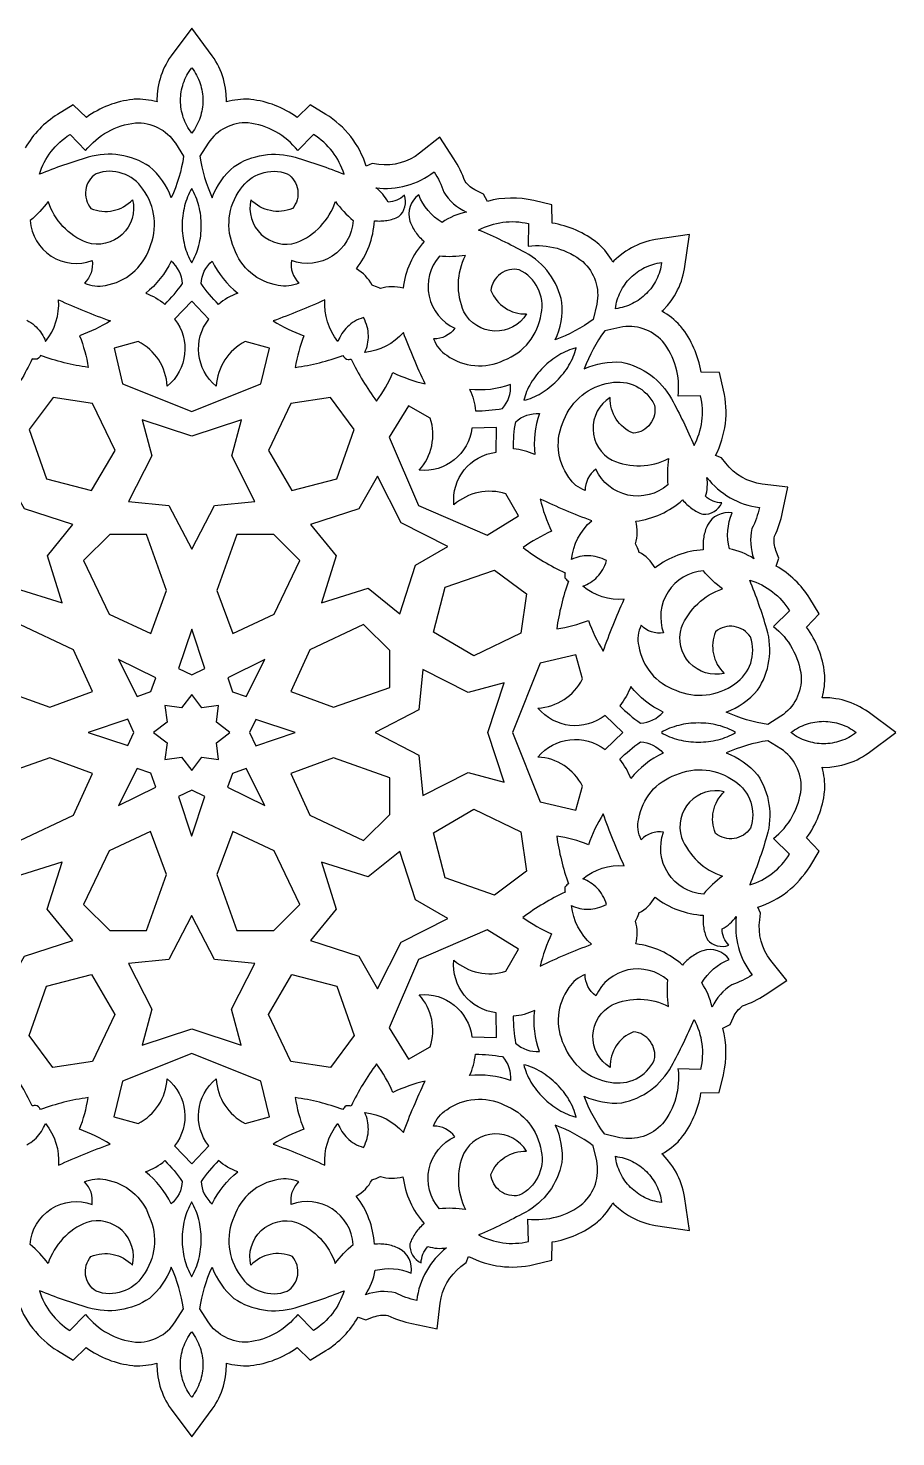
# Model space of a CAD drawing. Extents: x -103 to 102, y -102 to 102.
# Drawn here: x -23.8 to 102.5, y -102.5 to 102.5 of the extents above; entities that cross this region are included whole.
import ezdxf

# ---------------------------------------------------------------- set-up
doc = ezdxf.new("R2010")
doc.units = 0
doc.header["$MEASUREMENT"] = 0
doc.layers.add('LAYER_1', color=18, linetype='CONTINUOUS')

msp = doc.modelspace()

# ---------------------------------------------------------------- linework, layer by layer
at = {"layer": 'LAYER_1'}
for points in [[(-25.41, -82.42, 0.178514), (-19.53, -89.96), (-17.26, -91.36), (-15.34, -89.51, 0.130082), (-8.59, -92.13), (-8.37, -92.15, 0.083944), (-5.06, -91.76), (-5.07, -91.98), (-5.03, -92.89), (-4.92, -93.79), (-4.75, -94.65), (-4.62, -95.12), (-4.48, -95.56), (-4.32, -96), (-4.15, -96.42), (-3.96, -96.85), (-3.75, -97.26), (-3.52, -97.67), (-3.27, -98.07), (-3, -98.46), (0, -102.5), (2.99, -98.46), (3.26, -98.07), (3.51, -97.67), (3.74, -97.26), (3.95, -96.85), (4.14, -96.42), (4.32, -96), (4.47, -95.56), (4.61, -95.12), (4.73, -94.68), (4.83, -94.24), (4.92, -93.76), (5.03, -92.89), (5.06, -91.98), (5.05, -91.76, 0.083853), (8.36, -92.15), (8.58, -92.13, 0.130083), (15.33, -89.51), (17.25, -91.36), (19.52, -89.96, 0.124306), (24.22, -85.09), (25.35, -85.46), (26.47, -85.05, -0.126471), (28.56, -84.84, 0.057939), (32.05, -86.01), (35.72, -86.78), (36.16, -83.06, -0.201466), (39.2, -77.73), (39.96, -77.14), (40.31, -76.25, 0.178514), (49.8, -77.42), (52.4, -76.81), (52.45, -74.14, 0.130082), (59.08, -71.22), (59.24, -71.08, 0.083944), (61.3, -68.46), (61.45, -68.63), (62.12, -69.24), (62.84, -69.8), (63.57, -70.28), (64, -70.53), (64.4, -70.74), (64.82, -70.94), (65.25, -71.12), (65.68, -71.28), (66.13, -71.42), (66.58, -71.55), (67.03, -71.66), (67.5, -71.75), (72.48, -72.48), (71.74, -67.51), (71.65, -67.04), (71.54, -66.58), (71.42, -66.13), (71.27, -65.69), (71.11, -65.25), (70.93, -64.83), (70.74, -64.41), (70.52, -64), (70.29, -63.61), (70.05, -63.22), (69.77, -62.82), (69.23, -62.13), (68.62, -61.46), (68.46, -61.31, 0.083853), (71.08, -59.25), (71.22, -59.08, 0.130083), (74.13, -52.45), (76.8, -52.4), (77.41, -49.8, 0.124306), (77.3, -43.04), (78.36, -42.5), (78.86, -41.43, -0.126471), (80.19, -39.8, 0.057939), (83.48, -38.16), (86.62, -36.11), (84.3, -33.16, -0.201466), (82.68, -27.24), (82.8, -26.29), (82.42, -25.41, 0.178514), (89.96, -19.53), (91.36, -17.26), (89.51, -15.34, 0.130082), (92.13, -8.59), (92.15, -8.37, 0.083944), (91.76, -5.06), (91.98, -5.07), (92.89, -5.03), (93.79, -4.92), (94.65, -4.75), (95.12, -4.62), (95.56, -4.48), (96, -4.32), (96.42, -4.15), (96.85, -3.96), (97.26, -3.75), (97.67, -3.52), (98.07, -3.27), (98.46, -3), (102.5, 0), (98.46, 2.99), (98.07, 3.26), (97.67, 3.51), (97.26, 3.74), (96.85, 3.95), (96.42, 4.14), (96, 4.32), (95.56, 4.47), (95.12, 4.61), (94.68, 4.73), (94.24, 4.83), (93.76, 4.92), (92.89, 5.03), (91.98, 5.06), (91.76, 5.05, 0.083853), (92.15, 8.36), (92.13, 8.58, 0.130083), (89.51, 15.33), (91.36, 17.25), (89.96, 19.52, 0.124306), (85.09, 24.22), (85.46, 25.35), (85.05, 26.47, -0.126471), (84.84, 28.56, 0.057939), (86.01, 32.05), (86.78, 35.72), (83.06, 36.16, -0.201466), (77.73, 39.2), (77.14, 39.96), (76.25, 40.31, 0.178514), (77.42, 49.8), (76.81, 52.4), (74.14, 52.45, 0.130082), (71.22, 59.08), (71.08, 59.24, 0.083944), (68.46, 61.3), (68.63, 61.45), (69.24, 62.12), (69.8, 62.84), (70.28, 63.57), (70.53, 64), (70.74, 64.4), (70.94, 64.82), (71.12, 65.25), (71.28, 65.68), (71.42, 66.13), (71.55, 66.58), (71.66, 67.03), (71.75, 67.5), (72.48, 72.48), (67.51, 71.74), (67.04, 71.65), (66.58, 71.54), (66.13, 71.42), (65.69, 71.27), (65.25, 71.11), (64.83, 70.93), (64.41, 70.74), (64, 70.52), (63.61, 70.29), (63.22, 70.05), (62.82, 69.77), (62.13, 69.23), (61.46, 68.62), (61.31, 68.46, 0.083853), (59.25, 71.08), (59.08, 71.22, 0.130083), (52.45, 74.13), (52.4, 76.8), (49.8, 77.41, 0.124306), (43.04, 77.3), (42.5, 78.36), (41.43, 78.86, -0.126471), (39.8, 80.19, 0.057939), (38.16, 83.48), (36.11, 86.62), (33.16, 84.3, -0.201466), (27.24, 82.68), (26.29, 82.8), (25.41, 82.42, 0.178514), (19.53, 89.96), (17.26, 91.36), (15.34, 89.51, 0.130082), (8.59, 92.13), (8.37, 92.15, 0.083944), (5.06, 91.76), (5.07, 91.98), (5.03, 92.89), (4.92, 93.79), (4.75, 94.65), (4.62, 95.12), (4.48, 95.56), (4.32, 96), (4.15, 96.42), (3.96, 96.85), (3.75, 97.26), (3.52, 97.67), (3.27, 98.07), (3, 98.46), (0, 102.5), (-2.99, 98.46), (-3.26, 98.07), (-3.51, 97.67), (-3.74, 97.26), (-3.95, 96.85), (-4.14, 96.42), (-4.32, 96), (-4.47, 95.56), (-4.61, 95.12), (-4.73, 94.68), (-4.83, 94.24), (-4.92, 93.76), (-5.03, 92.89), (-5.06, 91.98), (-5.05, 91.76, 0.083853), (-8.36, 92.15), (-8.58, 92.13, 0.130083), (-15.33, 89.51), (-17.25, 91.36), (-19.52, 89.96, 0.124306), (-24.22, 85.09)], [(-24.01, 59.99), (-23.7, 59.83), (-23.42, 59.65), (-23.15, 59.46), (-22.89, 59.25), (-22.66, 59.03), (-22.43, 58.81), (-22.22, 58.57), (-22.03, 58.31), (-21.85, 58.05), (-21.69, 57.78), (-21.54, 57.5), (-21.4, 57.22), (-21.28, 56.92, 0.190565), (-19.38, 62.96, 0.022311), (-11.84, 59.9, -0.050167), (-16.32, 57.74, -0.056957), (-15.07, 53.13, -0.04978), (-22.01, 54.85), (-22.08, 54.74), (-22.18, 54.62), (-22.31, 54.49), (-22.5, 54.33), (-22.75, 54.31), (-22.94, 54.31), (-23.09, 54.33), (-23.22, 54.36, -0.04978), (-26.9, 48.23, -0.056957)], [(-24.01, -59.99), (-23.71, -59.82), (-23.43, -59.65), (-23.16, -59.46), (-22.9, -59.25), (-22.66, -59.03), (-22.44, -58.81), (-22.23, -58.56), (-22.04, -58.31), (-21.86, -58.05), (-21.7, -57.78), (-21.55, -57.5), (-21.41, -57.22), (-21.29, -56.92, -0.190565), (-19.39, -62.96, -0.022311), (-11.85, -59.9, 0.050167), (-16.33, -57.74, 0.056957), (-15.08, -53.13, 0.04978), (-22.02, -54.85), (-22.09, -54.74), (-22.18, -54.62), (-22.32, -54.49), (-22.51, -54.33), (-22.76, -54.3), (-22.94, -54.3), (-23.09, -54.32), (-23.22, -54.35, 0.04978), (-26.91, -48.22, 0.056957)]]:
    msp.add_lwpolyline(points, format="xyb", dxfattribs=at)
for points in [[(0, 96.74), (0.2, 96.47), (0.39, 96.2), (0.56, 95.92), (0.72, 95.64), (0.86, 95.35), (1, 95.06), (1.12, 94.76), (1.23, 94.46), (1.32, 94.16), (1.4, 93.85), (1.47, 93.55), (1.53, 93.24), (1.58, 92.92), (1.61, 92.61), (1.63, 92.3), (1.63, 91.98), (1.63, 91.67), (1.61, 91.35), (1.58, 91.04), (1.53, 90.73), (1.47, 90.41), (1.4, 90.11), (1.32, 89.8), (1.23, 89.5), (1.12, 89.2), (1, 88.9), (0.86, 88.61), (0.72, 88.32), (0.56, 88.04), (0.39, 87.76), (0.2, 87.49), (0, 87.22), (-0.19, 87.49), (-0.38, 87.76), (-0.55, 88.04), (-0.71, 88.32), (-0.86, 88.61), (-0.99, 88.9), (-1.11, 89.2), (-1.22, 89.5), (-1.31, 89.8), (-1.4, 90.11), (-1.47, 90.41), (-1.52, 90.73), (-1.57, 91.04), (-1.6, 91.35), (-1.62, 91.67), (-1.63, 91.98), (-1.62, 92.3), (-1.6, 92.61), (-1.57, 92.92), (-1.52, 93.24), (-1.47, 93.55), (-1.4, 93.85), (-1.31, 94.16), (-1.22, 94.46), (-1.11, 94.76), (-0.99, 95.06), (-0.86, 95.35), (-0.71, 95.64), (-0.55, 95.92), (-0.38, 96.2), (-0.19, 96.47)], [(0, 68.37), (0.01, 68.37), (0.17, 68.65), (0.33, 68.95), (0.48, 69.25), (0.61, 69.56), (0.74, 69.88), (0.85, 70.21), (0.96, 70.55), (1.05, 70.89), (1.13, 71.24), (1.2, 71.59), (1.26, 71.94), (1.31, 72.3), (1.35, 72.66), (1.37, 73.03), (1.39, 73.39), (1.4, 73.76), (1.39, 74.12), (1.37, 74.49), (1.35, 74.85), (1.31, 75.21), (1.26, 75.57), (1.2, 75.93), (1.13, 76.28), (1.05, 76.63), (0.96, 76.97), (0.85, 77.3), (0.74, 77.63), (0.61, 77.95), (0.48, 78.26), (0.33, 78.57), (0.17, 78.86), (0.01, 79.15), (0, 79.15), (0, 79.15), (-0.17, 78.86), (-0.32, 78.57), (-0.47, 78.26), (-0.61, 77.95), (-0.73, 77.63), (-0.84, 77.3), (-0.95, 76.97), (-1.04, 76.63), (-1.12, 76.28), (-1.19, 75.93), (-1.25, 75.57), (-1.3, 75.21), (-1.34, 74.85), (-1.37, 74.49), (-1.38, 74.12), (-1.39, 73.76), (-1.38, 73.39), (-1.37, 73.03), (-1.34, 72.66), (-1.3, 72.3), (-1.25, 71.94), (-1.19, 71.59), (-1.12, 71.24), (-1.04, 70.89), (-0.95, 70.55), (-0.84, 70.21), (-0.73, 69.88), (-0.61, 69.56), (-0.47, 69.25), (-0.32, 68.95), (-0.17, 68.65), (0, 68.37)], [(68.41, 68.4), (68.36, 68.07), (68.3, 67.75), (68.22, 67.43), (68.14, 67.12), (68.04, 66.81), (67.92, 66.51), (67.8, 66.22), (67.66, 65.93), (67.52, 65.65), (67.36, 65.37), (67.19, 65.1), (67.01, 64.84), (66.82, 64.59), (66.62, 64.35), (66.41, 64.11), (66.2, 63.88), (65.97, 63.67), (65.73, 63.46), (65.49, 63.26), (65.24, 63.07), (64.98, 62.89), (64.71, 62.72), (64.43, 62.56), (64.15, 62.42), (63.86, 62.28), (63.57, 62.16), (63.27, 62.04), (62.96, 61.94), (62.65, 61.86), (62.33, 61.78), (62.01, 61.72), (61.68, 61.67), (61.73, 62), (61.79, 62.32), (61.86, 62.64), (61.95, 62.95), (62.05, 63.26), (62.16, 63.56), (62.29, 63.86), (62.42, 64.15), (62.57, 64.43), (62.73, 64.7), (62.9, 64.97), (63.08, 65.23), (63.26, 65.48), (63.46, 65.73), (63.67, 65.96), (63.89, 66.19), (64.12, 66.41), (64.35, 66.62), (64.6, 66.82), (64.85, 67), (65.11, 67.18), (65.38, 67.35), (65.65, 67.51), (65.93, 67.66), (66.22, 67.79), (66.52, 67.92), (66.82, 68.03), (67.13, 68.13), (67.44, 68.22), (67.76, 68.29), (68.08, 68.35)], [(48.35, 48.34), (48.35, 48.34), (48.67, 48.42), (48.99, 48.52), (49.31, 48.63), (49.62, 48.75), (49.94, 48.89), (50.25, 49.05), (50.56, 49.21), (50.87, 49.39), (51.17, 49.57), (51.47, 49.77), (51.76, 49.98), (52.05, 50.2), (52.33, 50.43), (52.61, 50.67), (52.88, 50.91), (53.14, 51.17), (53.4, 51.43), (53.64, 51.7), (53.88, 51.98), (54.11, 52.26), (54.33, 52.55), (54.54, 52.84), (54.74, 53.14), (54.92, 53.44), (55.1, 53.75), (55.26, 54.06), (55.42, 54.37), (55.55, 54.69), (55.68, 55), (55.79, 55.32), (55.89, 55.64), (55.97, 55.96), (55.97, 55.96), (55.97, 55.96), (55.65, 55.88), (55.33, 55.78), (55.01, 55.67), (54.69, 55.55), (54.38, 55.41), (54.06, 55.26), (53.75, 55.09), (53.45, 54.92), (53.14, 54.73), (52.85, 54.53), (52.55, 54.32), (52.26, 54.1), (51.98, 53.87), (51.71, 53.64), (51.44, 53.39), (51.17, 53.14), (50.92, 52.87), (50.67, 52.6), (50.43, 52.33), (50.21, 52.04), (49.99, 51.76), (49.78, 51.46), (49.58, 51.16), (49.39, 50.86), (49.22, 50.56), (49.05, 50.25), (48.9, 49.93), (48.76, 49.62), (48.64, 49.3), (48.52, 48.98), (48.43, 48.66), (48.34, 48.34)], [(-14.58, 35.21), (-11.16, 41.05), (-14.45, 47.89), (-20.19, 48.76), (-23.64, 44.08), (-21.13, 36.92)], [(14.59, 35.21), (21.14, 36.91), (23.65, 44.08), (20.2, 48.76), (14.45, 47.89), (11.17, 41.05)], [(0, 26.7), (0.01, 26.7), (3.32, 33.04), (9.19, 33.64), (5.82, 40.24), (7.23, 45.5), (0, 43.12), (-7.22, 45.5), (-5.81, 40.24), (-9.18, 33.64), (-3.32, 33.04), (0, 26.7)], [(-18.88, 18.89), (-18.88, 18.89), (-21.01, 25.71), (-17.29, 30.29), (-24.34, 32.57), (-27.06, 37.29), (-30.49, 30.49), (-37.28, 27.07), (-32.56, 24.34), (-30.28, 17.3), (-25.71, 21.02), (-18.88, 18.88)], [(18.89, 18.88), (18.89, 18.88), (25.71, 21.01), (30.29, 17.29), (32.57, 24.34), (37.29, 27.06), (30.49, 30.49), (27.07, 37.28), (24.34, 32.56), (17.3, 30.28), (21.02, 25.71), (18.88, 18.88)], [(-11.94, 28.82), (-15.73, 25.03), (-12.01, 17.21), (-5.97, 14.43), (-3.67, 20.66), (-6.57, 28.82)], [(11.94, 28.82), (6.58, 28.82), (3.68, 20.66), (5.98, 14.42), (12.02, 17.21), (15.74, 25.02)], [(35.21, 14.58), (36.92, 21.13), (44.08, 23.64), (48.76, 20.19), (47.89, 14.45), (41.05, 11.16)], [(-28.82, 11.94), (-28.82, 6.58), (-20.66, 3.68), (-14.42, 5.98), (-17.21, 12.02), (-25.02, 15.74)], [(0, 8.41), (1.92, 9.32), (0.01, 15.05), (0, 15.04), (0, 15.05), (-1.91, 9.32)], [(28.82, 11.94), (25.03, 15.73), (17.21, 12.01), (14.43, 5.97), (20.66, 3.67), (28.82, 6.57)], [(-5.94, 5.95), (-5.23, 7.95), (-10.64, 10.64), (-10.63, 10.64), (-10.64, 10.64), (-7.94, 5.24)], [(5.95, 5.94), (7.95, 5.23), (10.64, 10.64), (10.64, 10.63), (10.64, 10.64), (5.24, 7.94)], [(26.7, 0), (26.7, -0.01), (33.04, -3.32), (33.64, -9.19), (40.24, -5.82), (45.5, -7.23), (43.12, 0), (45.5, 7.22), (40.24, 5.81), (33.64, 9.18), (33.04, 3.32), (26.7, 0)], [(1.49, 3.59), (0, 5.55), (-1.49, 3.59), (-3.92, 3.92), (-3.59, 1.49), (-5.55, 0), (-3.59, -1.49), (-3.92, -3.92), (-1.49, -3.59), (0, -5.55), (1.49, -3.59), (3.92, -3.92), (3.59, -1.49), (5.55, 0), (3.59, 1.49), (3.92, 3.92)], [(-8.41, 0), (-9.32, 1.92), (-15.05, 0.01), (-15.04, 0), (-15.05, 0), (-9.32, -1.91)], [(8.41, 0), (9.32, -1.92), (15.05, -0.01), (15.04, 0), (15.05, 0), (9.32, 1.91)], [(68.37, 0), (68.37, -0.01), (68.65, -0.17), (68.95, -0.33), (69.25, -0.48), (69.56, -0.61), (69.88, -0.74), (70.21, -0.85), (70.55, -0.96), (70.89, -1.05), (71.24, -1.13), (71.59, -1.2), (71.94, -1.26), (72.3, -1.31), (72.66, -1.35), (73.03, -1.37), (73.39, -1.39), (73.76, -1.4), (74.12, -1.39), (74.49, -1.37), (74.85, -1.35), (75.21, -1.31), (75.57, -1.26), (75.93, -1.2), (76.28, -1.13), (76.63, -1.05), (76.97, -0.96), (77.3, -0.85), (77.63, -0.74), (77.95, -0.61), (78.26, -0.48), (78.57, -0.33), (78.86, -0.17), (79.15, -0.01), (79.15, 0), (79.15, 0), (78.86, 0.17), (78.57, 0.32), (78.26, 0.47), (77.95, 0.61), (77.63, 0.73), (77.3, 0.84), (76.97, 0.95), (76.63, 1.04), (76.28, 1.12), (75.93, 1.19), (75.57, 1.25), (75.21, 1.3), (74.85, 1.34), (74.49, 1.37), (74.12, 1.38), (73.76, 1.39), (73.39, 1.38), (73.03, 1.37), (72.66, 1.34), (72.3, 1.3), (71.94, 1.25), (71.59, 1.19), (71.24, 1.12), (70.89, 1.04), (70.55, 0.95), (70.21, 0.84), (69.88, 0.73), (69.56, 0.61), (69.25, 0.47), (68.95, 0.32), (68.65, 0.17), (68.37, 0)], [(96.74, 0), (96.47, -0.2), (96.2, -0.39), (95.92, -0.56), (95.64, -0.72), (95.35, -0.86), (95.06, -1), (94.76, -1.12), (94.46, -1.23), (94.16, -1.32), (93.85, -1.4), (93.55, -1.47), (93.24, -1.53), (92.92, -1.58), (92.61, -1.61), (92.3, -1.63), (91.98, -1.63), (91.67, -1.63), (91.35, -1.61), (91.04, -1.58), (90.73, -1.53), (90.41, -1.47), (90.11, -1.4), (89.8, -1.32), (89.5, -1.23), (89.2, -1.12), (88.9, -1), (88.61, -0.86), (88.32, -0.72), (88.04, -0.56), (87.76, -0.39), (87.49, -0.2), (87.22, 0), (87.49, 0.19), (87.76, 0.38), (88.04, 0.55), (88.32, 0.71), (88.61, 0.86), (88.9, 0.99), (89.2, 1.11), (89.5, 1.22), (89.8, 1.31), (90.11, 1.4), (90.41, 1.47), (90.73, 1.52), (91.04, 1.57), (91.35, 1.6), (91.67, 1.62), (91.98, 1.63), (92.3, 1.62), (92.61, 1.6), (92.92, 1.57), (93.24, 1.52), (93.55, 1.47), (93.85, 1.4), (94.16, 1.31), (94.46, 1.22), (94.76, 1.11), (95.06, 0.99), (95.35, 0.86), (95.64, 0.71), (95.92, 0.55), (96.2, 0.38), (96.47, 0.19)], [(-28.82, -11.94), (-25.03, -15.73), (-17.21, -12.01), (-14.43, -5.97), (-20.66, -3.67), (-28.82, -6.57)], [(28.82, -11.94), (28.82, -6.58), (20.66, -3.68), (14.42, -5.98), (17.21, -12.02), (25.02, -15.74)], [(-5.95, -5.94), (-7.95, -5.23), (-10.64, -10.64), (-10.64, -10.63), (-10.64, -10.64), (-5.24, -7.94)], [(5.94, -5.95), (5.23, -7.95), (10.64, -10.64), (10.63, -10.64), (10.64, -10.64), (7.94, -5.24)], [(0, -8.41), (-1.92, -9.32), (-0.01, -15.05), (0, -15.04), (0, -15.05), (1.91, -9.32)], [(35.21, -14.59), (41.05, -11.17), (47.89, -14.45), (48.76, -20.2), (44.08, -23.65), (36.91, -21.14)], [(-11.94, -28.82), (-6.58, -28.82), (-3.68, -20.66), (-5.98, -14.42), (-12.02, -17.21), (-15.74, -25.02)], [(11.94, -28.82), (15.73, -25.03), (12.01, -17.21), (5.97, -14.43), (3.67, -20.66), (6.57, -28.82)], [(-18.89, -18.88), (-18.89, -18.88), (-25.71, -21.01), (-30.29, -17.29), (-32.57, -24.34), (-37.29, -27.06), (-30.49, -30.49), (-27.07, -37.28), (-24.34, -32.56), (-17.3, -30.28), (-21.02, -25.71), (-18.88, -18.88)], [(18.88, -18.89), (18.88, -18.89), (21.01, -25.71), (17.29, -30.29), (24.34, -32.57), (27.06, -37.29), (30.49, -30.49), (37.28, -27.07), (32.56, -24.34), (30.28, -17.3), (25.71, -21.02), (18.88, -18.88)], [(0, -26.7), (-0.01, -26.7), (-3.32, -33.04), (-9.19, -33.64), (-5.82, -40.24), (-7.23, -45.5), (0, -43.12), (7.22, -45.5), (5.81, -40.24), (9.18, -33.64), (3.32, -33.04), (0, -26.7)], [(-14.59, -35.21), (-11.17, -41.05), (-14.45, -47.89), (-20.2, -48.76), (-23.65, -44.08), (-21.14, -36.91)], [(14.58, -35.21), (21.13, -36.92), (23.64, -44.08), (20.19, -48.76), (14.45, -47.89), (11.16, -41.05)], [(48.34, -48.35), (48.34, -48.35), (48.42, -48.67), (48.52, -48.99), (48.63, -49.31), (48.75, -49.62), (48.89, -49.94), (49.05, -50.25), (49.21, -50.56), (49.39, -50.87), (49.57, -51.17), (49.77, -51.47), (49.98, -51.76), (50.2, -52.05), (50.43, -52.33), (50.67, -52.61), (50.91, -52.88), (51.17, -53.14), (51.43, -53.4), (51.7, -53.64), (51.98, -53.88), (52.26, -54.11), (52.55, -54.33), (52.84, -54.54), (53.14, -54.74), (53.44, -54.92), (53.75, -55.1), (54.06, -55.26), (54.37, -55.42), (54.69, -55.55), (55, -55.68), (55.32, -55.79), (55.64, -55.89), (55.96, -55.97), (55.96, -55.97), (55.96, -55.97), (55.88, -55.65), (55.78, -55.33), (55.67, -55.01), (55.55, -54.69), (55.41, -54.38), (55.26, -54.06), (55.09, -53.75), (54.92, -53.45), (54.73, -53.14), (54.53, -52.85), (54.32, -52.55), (54.1, -52.26), (53.87, -51.98), (53.64, -51.71), (53.39, -51.44), (53.14, -51.17), (52.87, -50.92), (52.6, -50.67), (52.33, -50.43), (52.04, -50.21), (51.76, -49.99), (51.46, -49.78), (51.16, -49.58), (50.86, -49.39), (50.56, -49.22), (50.25, -49.05), (49.93, -48.9), (49.62, -48.76), (49.3, -48.64), (48.98, -48.52), (48.66, -48.43), (48.34, -48.34)], [(68.4, -68.41), (68.07, -68.36), (67.75, -68.3), (67.43, -68.22), (67.12, -68.14), (66.81, -68.04), (66.51, -67.92), (66.22, -67.8), (65.93, -67.66), (65.65, -67.52), (65.37, -67.36), (65.1, -67.19), (64.84, -67.01), (64.59, -66.82), (64.35, -66.62), (64.11, -66.41), (63.88, -66.2), (63.67, -65.97), (63.46, -65.73), (63.26, -65.49), (63.07, -65.24), (62.89, -64.98), (62.72, -64.71), (62.56, -64.43), (62.42, -64.15), (62.28, -63.86), (62.16, -63.57), (62.04, -63.27), (61.94, -62.96), (61.86, -62.65), (61.78, -62.33), (61.72, -62.01), (61.67, -61.68), (62, -61.73), (62.32, -61.79), (62.64, -61.86), (62.95, -61.95), (63.26, -62.05), (63.56, -62.16), (63.86, -62.29), (64.15, -62.42), (64.43, -62.57), (64.7, -62.73), (64.97, -62.9), (65.23, -63.08), (65.48, -63.26), (65.73, -63.46), (65.96, -63.67), (66.19, -63.89), (66.41, -64.12), (66.62, -64.35), (66.82, -64.6), (67, -64.85), (67.18, -65.11), (67.35, -65.38), (67.51, -65.65), (67.66, -65.93), (67.79, -66.22), (67.92, -66.52), (68.03, -66.82), (68.13, -67.13), (68.22, -67.44), (68.29, -67.76), (68.35, -68.08)], [(0, -68.37), (-0.01, -68.37), (-0.17, -68.65), (-0.33, -68.95), (-0.48, -69.25), (-0.61, -69.56), (-0.74, -69.88), (-0.85, -70.21), (-0.96, -70.55), (-1.05, -70.89), (-1.13, -71.24), (-1.2, -71.59), (-1.26, -71.94), (-1.31, -72.3), (-1.35, -72.66), (-1.37, -73.03), (-1.39, -73.39), (-1.4, -73.76), (-1.39, -74.12), (-1.37, -74.49), (-1.35, -74.85), (-1.31, -75.21), (-1.26, -75.57), (-1.2, -75.93), (-1.13, -76.28), (-1.05, -76.63), (-0.96, -76.97), (-0.85, -77.3), (-0.74, -77.63), (-0.61, -77.95), (-0.48, -78.26), (-0.33, -78.57), (-0.17, -78.86), (-0.01, -79.15), (0, -79.15), (0, -79.15), (0.17, -78.86), (0.32, -78.57), (0.47, -78.26), (0.61, -77.95), (0.73, -77.63), (0.84, -77.3), (0.95, -76.97), (1.04, -76.63), (1.12, -76.28), (1.19, -75.93), (1.25, -75.57), (1.3, -75.21), (1.34, -74.85), (1.37, -74.49), (1.38, -74.12), (1.39, -73.76), (1.38, -73.39), (1.37, -73.03), (1.34, -72.66), (1.3, -72.3), (1.25, -71.94), (1.19, -71.59), (1.12, -71.24), (1.04, -70.89), (0.95, -70.55), (0.84, -70.21), (0.73, -69.88), (0.61, -69.56), (0.47, -69.25), (0.32, -68.95), (0.17, -68.65), (0, -68.37)], [(0, -96.74), (-0.2, -96.47), (-0.39, -96.2), (-0.56, -95.92), (-0.72, -95.64), (-0.86, -95.35), (-1, -95.06), (-1.12, -94.76), (-1.23, -94.46), (-1.32, -94.16), (-1.4, -93.85), (-1.47, -93.55), (-1.53, -93.24), (-1.58, -92.92), (-1.61, -92.61), (-1.63, -92.3), (-1.63, -91.98), (-1.63, -91.67), (-1.61, -91.35), (-1.58, -91.04), (-1.53, -90.73), (-1.47, -90.41), (-1.4, -90.11), (-1.32, -89.8), (-1.23, -89.5), (-1.12, -89.2), (-1, -88.9), (-0.86, -88.61), (-0.72, -88.32), (-0.56, -88.04), (-0.39, -87.76), (-0.2, -87.49), (0, -87.22), (0.19, -87.49), (0.38, -87.76), (0.55, -88.04), (0.71, -88.32), (0.86, -88.61), (0.99, -88.9), (1.11, -89.2), (1.22, -89.5), (1.31, -89.8), (1.4, -90.11), (1.47, -90.41), (1.52, -90.73), (1.57, -91.04), (1.6, -91.35), (1.62, -91.67), (1.63, -91.98), (1.62, -92.3), (1.6, -92.61), (1.57, -92.92), (1.52, -93.24), (1.47, -93.55), (1.4, -93.85), (1.31, -94.16), (1.22, -94.46), (1.11, -94.76), (0.99, -95.06), (0.86, -95.35), (0.71, -95.64), (0.55, -95.92), (0.38, -96.2), (0.19, -96.47)]]:
    msp.add_lwpolyline(points, close=True, dxfattribs=at)
for points in [[(-17.71, 87.04), (-15.44, 84.68, -0.201237), (-8.2, 88.72, -0.265286), (-2.38, 85.77), (-1.18, 83.85, -0.069494), (-2.97, 77.82, 0.128245), (-6.15, 82.37, 0.222075), (-15.05, 83.72, 0.025878), (-22.18, 81.23, -0.182299)], [(17.72, 87.04), (15.45, 84.68, 0.201237), (8.2, 88.72, 0.265286), (2.39, 85.77), (1.19, 83.85, 0.069494), (2.98, 77.82, -0.128245), (6.16, 82.37, -0.222075), (15.06, 83.72, -0.025878), (22.18, 81.23, 0.182299)], [(-13.91, 81.32, 0.449878), (-14.67, 76.27, 0.315393), (-8.61, 77.53, -0.581377), (-15.26, 71.3, -0.223505), (-20.9, 77.28, -0.062439), (-23.51, 74.5, 0.501049), (-14.5, 68.69, -0.246154), (-15.6, 65.41, 0.164634), (-12.57, 65.07, 0.276337), (-6.16, 70.46, 0.270784), (-7.09, 79.05, 0.348148)], [(13.92, 81.32, -0.449878), (14.68, 76.27, -0.315393), (8.62, 77.53, 0.581377), (15.27, 71.3, 0.223505), (20.91, 77.28, 0.062439), (23.52, 74.5, -0.501049), (14.51, 68.69, 0.246154), (15.61, 65.41, -0.164634), (12.57, 65.07, -0.276337), (6.17, 70.46, -0.270784), (7.1, 79.05, -0.348148)], [(30.16, 75.07, 0.305713), (30.96, 78.19, -0.181961), (28.59, 77.2, 0.114969), (26.8, 79.28, 0.201466), (35.28, 81.6, -0.065838), (36.7, 78.65, 0.146306), (39.98, 75.74, 0.099754), (36.45, 74.24, -0.164617), (33.04, 78.24, 0.323508), (31.76, 74.41), (31.84, 74.19), (31.93, 73.98), (32.03, 73.77), (32.13, 73.57), (32.24, 73.37), (32.36, 73.17), (32.48, 72.98), (32.61, 72.79), (32.74, 72.61), (32.88, 72.43), (33.03, 72.25), (33.18, 72.08), (33.34, 71.92), (33.51, 71.76), (33.68, 71.61), (33.85, 71.46, 0.151739), (30.76, 64.65, 0.144477), (27.47, 64.6), (27.44, 64.62), (27.37, 64.66), (26.88, 64.88), (26.38, 65.07), (26.26, 65.1, 0.144477), (23.97, 67.46, 0.151739), (26.6, 74.47), (26.83, 74.45), (27.06, 74.44), (27.29, 74.43), (27.52, 74.44), (27.74, 74.45), (27.97, 74.47), (28.2, 74.49), (28.42, 74.53), (28.65, 74.57), (28.87, 74.62), (29.09, 74.68), (29.31, 74.74), (29.53, 74.81), (29.74, 74.89), (29.95, 74.98)], [(49.02, 74.07), (48.96, 70.79, -0.201237), (56.94, 68.53, -0.265286), (58.97, 62.34), (58.46, 60.12, -0.069494), (52.92, 57.13, 0.128245), (53.9, 62.59, 0.222075), (48.56, 69.84, 0.025878), (41.76, 73.12, -0.182299)], [(-2.98, 68.61, -0.112409), (-6.7, 63.92, -0.08768), (-3.9, 62.3, 0.041908), (-1.36, 65.32, 0.207747)], [(2.99, 68.61, 0.112409), (6.71, 63.92, 0.08768), (3.9, 62.3, -0.041908), (1.37, 65.32, -0.207747)], [(47.67, 67.34, 0.449878), (43.56, 64.31, 0.315393), (48.74, 60.91, -0.581377), (39.63, 61.21, -0.223505), (39.86, 69.43, -0.062439), (36.05, 69.31, 0.501049), (38.32, 58.83, -0.246154), (35.22, 57.28, 0.164634), (37.13, 54.9, 0.276337), (45.46, 54.18, 0.270784), (50.88, 60.91, 0.348148)], [(0, 46.71), (10.08, 50.72), (11.32, 55.93), (7.8, 56.9, 0.267307), (3.57, 50.4, -0.406723), (2.49, 60.17), (0, 62.77), (-2.48, 60.17, -0.406723), (-3.56, 50.4, 0.267307), (-7.79, 56.9), (-11.31, 55.93), (-10.07, 50.72)], [(25.02, 60.39), (24.67, 60.27), (24.33, 60.14), (24.01, 59.99), (23.71, 59.82), (23.43, 59.65), (23.16, 59.46), (22.9, 59.25), (22.66, 59.03), (22.44, 58.81), (22.23, 58.56), (22.04, 58.31), (21.86, 58.05), (21.7, 57.78), (21.55, 57.5), (21.41, 57.22), (21.29, 56.92, -0.190565), (19.39, 62.96, -0.022311), (11.85, 59.9, 0.050167), (16.33, 57.74, 0.056957), (15.08, 53.13, 0.04978), (22.02, 54.85), (22.09, 54.74), (22.18, 54.62), (22.32, 54.49), (22.51, 54.33), (22.76, 54.3), (22.94, 54.3), (23.09, 54.32), (23.22, 54.35, 0.04978), (26.91, 48.22, 0.056957), (29.29, 52.37, 0.050167), (33.99, 50.73, -0.022311), (30.81, 58.22, -0.190565), (25.2, 55.3), (25.32, 55.59), (25.43, 55.89), (25.52, 56.19), (25.6, 56.5), (25.66, 56.81), (25.7, 57.13), (25.72, 57.44), (25.72, 57.76), (25.71, 58.09), (25.67, 58.41), (25.62, 58.74), (25.54, 59.06), (25.44, 59.39), (25.32, 59.72), (25.18, 60.06)], [(74.08, 49.01), (70.8, 48.95, 0.201237), (68.54, 56.93, 0.265286), (62.34, 58.96), (60.13, 58.45, 0.069494), (57.14, 52.92, -0.128245), (62.6, 53.89, -0.222075), (69.84, 48.55, -0.025878), (73.12, 41.75, 0.182299)], [(46.41, 50.62, -0.112409), (40.46, 49.93, -0.08768), (41.3, 46.81, 0.041908), (45.22, 47.15, 0.207747)], [(67.35, 47.66, -0.449878), (64.31, 43.55, -0.315393), (60.92, 48.73, 0.581377), (61.21, 39.62, 0.223505), (69.43, 39.86, 0.062439), (69.31, 36.05, -0.501049), (58.83, 38.31, 0.246154), (57.28, 35.21, -0.164634), (54.9, 37.12, -0.276337), (54.19, 45.46, -0.270784), (60.92, 50.88, -0.348148)], [(33.03, 33.03), (42.99, 28.74), (47.55, 31.54), (45.75, 34.72, 0.267307), (38.17, 33.12, -0.406723), (44.31, 40.79), (44.39, 44.38), (40.79, 44.31, -0.406723), (33.12, 38.16, 0.267307), (34.73, 45.74), (31.55, 47.55), (28.74, 42.99)], [(50.63, 46.4, 0.112409), (49.94, 40.45, 0.08768), (46.82, 41.29, -0.041908), (47.16, 45.22, -0.207747)], [(74.41, 31.76, 0.305713), (77.18, 33.4, -0.181961), (74.8, 34.37, 0.114969), (75, 37.11, 0.201466), (82.65, 32.75, -0.065838), (81.56, 29.67, 0.146306), (81.83, 25.29, 0.099754), (78.27, 26.73, -0.164617), (78.68, 31.96, 0.323508), (75.07, 30.15), (74.98, 29.94), (74.89, 29.73), (74.81, 29.52), (74.74, 29.3), (74.68, 29.08), (74.62, 28.86), (74.57, 28.64), (74.53, 28.41), (74.49, 28.19), (74.47, 27.96), (74.45, 27.74), (74.44, 27.51), (74.43, 27.28), (74.44, 27.05), (74.45, 26.82), (74.47, 26.59, 0.151739), (67.46, 23.96, 0.144477), (65.1, 26.25), (65.1, 26.29), (65.07, 26.37), (64.89, 26.87), (64.67, 27.36), (64.6, 27.46, 0.144477), (64.65, 30.75, 0.151739), (71.46, 33.85), (71.61, 33.67), (71.77, 33.5), (71.93, 33.34), (72.09, 33.18), (72.26, 33.03), (72.44, 32.88), (72.61, 32.74), (72.8, 32.6), (72.99, 32.47), (73.18, 32.35), (73.38, 32.23), (73.58, 32.13), (73.78, 32.02), (73.99, 31.93), (74.2, 31.84)], [(60.39, 25.01), (60.06, 25.18), (59.73, 25.32), (59.4, 25.44), (59.07, 25.54), (58.74, 25.61), (58.42, 25.67), (58.09, 25.7), (57.77, 25.72), (57.45, 25.71), (57.13, 25.69), (56.82, 25.65), (56.51, 25.59), (56.2, 25.52), (55.9, 25.43), (55.6, 25.32), (55.3, 25.2, -0.190565), (58.23, 30.81, -0.022311), (50.73, 33.98, 0.050167), (52.37, 29.28, 0.056957), (48.23, 26.9, 0.04978), (54.36, 23.22), (54.33, 23.09), (54.31, 22.94), (54.31, 22.75), (54.33, 22.5), (54.49, 22.31), (54.62, 22.18), (54.74, 22.08), (54.85, 22.01, 0.04978), (53.13, 15.07, 0.056957), (57.74, 16.32, 0.050167), (59.9, 11.84, -0.022311), (62.96, 19.38, -0.190565), (56.92, 21.28), (57.22, 21.4), (57.5, 21.54), (57.78, 21.69), (58.05, 21.85), (58.31, 22.03), (58.57, 22.22), (58.81, 22.43), (59.03, 22.66), (59.25, 22.89), (59.46, 23.15), (59.65, 23.42), (59.83, 23.7), (59.99, 24.01), (60.14, 24.32), (60.27, 24.66)], [(81.32, 13.91, 0.449878), (76.27, 14.67, 0.315393), (77.53, 8.61, -0.581377), (71.3, 15.26, -0.223505), (77.28, 20.9, -0.062439), (74.5, 23.51, 0.501049), (68.69, 14.5, -0.246154), (65.41, 15.6, 0.164634), (65.07, 12.57, 0.276337), (70.46, 6.16, 0.270784), (79.05, 7.09, 0.348148)], [(87.04, 17.71), (84.68, 15.44, -0.201237), (88.72, 8.2, -0.265286), (85.77, 2.38), (83.85, 1.18, -0.069494), (77.82, 2.97, 0.128245), (82.37, 6.15, 0.222075), (83.72, 15.05, 0.025878), (81.23, 22.18, -0.182299)], [(46.71, 0), (50.72, -10.08), (55.93, -11.32), (56.9, -7.8, 0.267307), (50.4, -3.57, -0.406723), (60.17, -2.49), (62.77, 0), (60.17, 2.48, -0.406723), (50.4, 3.56, 0.267307), (56.9, 7.79), (55.93, 11.31), (50.72, 10.07)], [(68.61, 2.98, -0.112409), (63.92, 6.7, -0.08768), (62.3, 3.9, 0.041908), (65.32, 1.36, 0.207747)], [(68.61, -2.99, 0.112409), (63.92, -6.71, 0.08768), (62.3, -3.9, -0.041908), (65.32, -1.37, -0.207747)], [(87.04, -17.72), (84.68, -15.45, 0.201237), (88.72, -8.2, 0.265286), (85.77, -2.39), (83.85, -1.19, 0.069494), (77.82, -2.98, -0.128245), (82.37, -6.16, -0.222075), (83.72, -15.06, -0.025878), (81.23, -22.18, 0.182299)], [(81.32, -13.92, -0.449878), (76.27, -14.68, -0.315393), (77.53, -8.62, 0.581377), (71.3, -15.27, 0.223505), (77.28, -20.91, 0.062439), (74.5, -23.52, -0.501049), (68.69, -14.51, 0.246154), (65.41, -15.61, -0.164634), (65.07, -12.57, -0.276337), (70.46, -6.17, -0.270784), (79.05, -7.1, -0.348148)], [(60.39, -25.02), (60.27, -24.67), (60.14, -24.33), (59.99, -24.01), (59.82, -23.71), (59.65, -23.43), (59.46, -23.16), (59.25, -22.9), (59.03, -22.66), (58.81, -22.44), (58.56, -22.23), (58.31, -22.04), (58.05, -21.86), (57.78, -21.7), (57.5, -21.55), (57.22, -21.41), (56.92, -21.29, -0.190565), (62.96, -19.39, -0.022311), (59.9, -11.85, 0.050167), (57.74, -16.33, 0.056957), (53.13, -15.08, 0.04978), (54.85, -22.02), (54.74, -22.09), (54.62, -22.18), (54.49, -22.32), (54.33, -22.51), (54.3, -22.76), (54.3, -22.94), (54.32, -23.09), (54.35, -23.22, 0.04978), (48.22, -26.91, 0.056957), (52.37, -29.29, 0.050167), (50.73, -33.99, -0.022311), (58.22, -30.81, -0.190565), (55.3, -25.2), (55.59, -25.33), (55.89, -25.43), (56.19, -25.52), (56.5, -25.6), (56.81, -25.66), (57.13, -25.7), (57.44, -25.72), (57.76, -25.72), (58.09, -25.71), (58.41, -25.67), (58.74, -25.62), (59.06, -25.54), (59.39, -25.44), (59.72, -25.33), (60.06, -25.18)], [(75.07, -30.16, 0.305713), (78.19, -30.96, -0.181961), (77.2, -28.59, 0.114969), (79.28, -26.8, 0.201466), (81.6, -35.28, -0.065838), (78.65, -36.7, 0.146306), (75.74, -39.98, 0.099754), (74.24, -36.45, -0.164617), (78.24, -33.04, 0.323508), (74.41, -31.76), (74.19, -31.84), (73.98, -31.93), (73.77, -32.03), (73.57, -32.13), (73.37, -32.24), (73.17, -32.36), (72.98, -32.48), (72.79, -32.61), (72.61, -32.74), (72.43, -32.88), (72.25, -33.03), (72.08, -33.18), (71.92, -33.34), (71.76, -33.51), (71.61, -33.68), (71.46, -33.85, 0.151739), (64.65, -30.76, 0.144477), (64.6, -27.47), (64.62, -27.44), (64.66, -27.37), (64.88, -26.88), (65.07, -26.38), (65.1, -26.26, 0.144477), (67.46, -23.97, 0.151739), (74.47, -26.6), (74.45, -26.83), (74.44, -27.06), (74.43, -27.29), (74.44, -27.52), (74.45, -27.74), (74.47, -27.97), (74.49, -28.2), (74.53, -28.42), (74.57, -28.65), (74.62, -28.87), (74.68, -29.09), (74.74, -29.31), (74.81, -29.53), (74.89, -29.74), (74.98, -29.95)], [(33.03, -33.03), (28.74, -42.99), (31.54, -47.55), (34.72, -45.75, 0.267307), (33.12, -38.17, -0.406723), (40.79, -44.31), (44.38, -44.39), (44.31, -40.79, -0.406723), (38.16, -33.12, 0.267307), (45.74, -34.73), (47.55, -31.55), (42.99, -28.74)], [(67.34, -47.67, 0.449878), (64.31, -43.56, 0.315393), (60.91, -48.74, -0.581377), (61.21, -39.63, -0.223505), (69.43, -39.86, -0.062439), (69.31, -36.05, 0.501049), (58.83, -38.32, -0.246154), (57.28, -35.22, 0.164634), (54.9, -37.13, 0.276337), (54.18, -45.46, 0.270784), (60.91, -50.88, 0.348148)], [(50.62, -46.41, -0.112409), (49.93, -40.46, -0.08768), (46.81, -41.3, 0.041908), (47.15, -45.22, 0.207747)], [(74.07, -49.02), (70.79, -48.96, -0.201237), (68.53, -56.94, -0.265286), (62.34, -58.97), (60.12, -58.46, -0.069494), (57.13, -52.92, 0.128245), (62.59, -53.9, 0.222075), (69.84, -48.56, 0.025878), (73.12, -41.76, -0.182299)], [(0, -46.71), (-10.08, -50.72), (-11.32, -55.93), (-7.8, -56.9, 0.267307), (-3.57, -50.4, -0.406723), (-2.49, -60.17), (0, -62.77), (2.48, -60.17, -0.406723), (3.56, -50.4, 0.267307), (7.79, -56.9), (11.31, -55.93), (10.07, -50.72)], [(46.4, -50.63, 0.112409), (40.45, -49.94, 0.08768), (41.29, -46.82, -0.041908), (45.22, -47.16, -0.207747)], [(25.01, -60.39), (25.18, -60.06), (25.32, -59.73), (25.44, -59.4), (25.54, -59.07), (25.61, -58.74), (25.67, -58.42), (25.7, -58.09), (25.72, -57.77), (25.71, -57.45), (25.69, -57.13), (25.65, -56.82), (25.59, -56.51), (25.52, -56.2), (25.43, -55.9), (25.32, -55.6), (25.2, -55.3, -0.190565), (30.81, -58.23, -0.022311), (33.98, -50.73, 0.050167), (29.28, -52.37, 0.056957), (26.9, -48.23, 0.04978), (23.22, -54.36), (23.09, -54.33), (22.94, -54.31), (22.75, -54.31), (22.5, -54.33), (22.31, -54.49), (22.18, -54.62), (22.08, -54.74), (22.01, -54.85, 0.04978), (15.07, -53.13, 0.056957), (16.32, -57.74, 0.050167), (11.84, -59.9, -0.022311), (19.38, -62.96, -0.190565), (21.28, -56.92), (21.4, -57.22), (21.54, -57.5), (21.69, -57.78), (21.85, -58.05), (22.03, -58.31), (22.22, -58.57), (22.43, -58.81), (22.66, -59.03), (22.89, -59.25), (23.15, -59.46), (23.42, -59.65), (23.7, -59.83), (24.01, -59.99), (24.32, -60.14), (24.66, -60.27)], [(47.66, -67.35, -0.449878), (43.55, -64.31, -0.315393), (48.73, -60.92, 0.581377), (39.62, -61.21, 0.223505), (39.86, -69.43, 0.062439), (36.05, -69.31, -0.501049), (38.31, -58.83, 0.246154), (35.21, -57.28, -0.164634), (37.12, -54.9, -0.276337), (45.46, -54.19, -0.270784), (50.88, -60.92, -0.348148)], [(49.01, -74.08), (48.95, -70.8, 0.201237), (56.93, -68.54, 0.265286), (58.96, -62.34), (58.45, -60.13, 0.069494), (52.92, -57.14, -0.128245), (53.89, -62.6, -0.222075), (48.55, -69.84, -0.025878), (41.75, -73.12, 0.182299)], [(-2.99, -68.61, 0.112409), (-6.71, -63.92, 0.08768), (-3.9, -62.3, -0.041908), (-1.37, -65.32, -0.207747)], [(2.98, -68.61, -0.112409), (6.7, -63.92, -0.08768), (3.9, -62.3, 0.041908), (1.36, -65.32, 0.207747)], [(-13.92, -81.32, -0.449878), (-14.68, -76.27, -0.315393), (-8.62, -77.53, 0.581377), (-15.27, -71.3, 0.223505), (-20.91, -77.28, 0.062439), (-23.52, -74.5, -0.501049), (-14.51, -68.69, 0.246154), (-15.61, -65.41, -0.164634), (-12.57, -65.07, -0.276337), (-6.17, -70.46, -0.270784), (-7.1, -79.05, -0.348148)], [(13.91, -81.32, 0.449878), (14.67, -76.27, 0.315393), (8.61, -77.53, -0.581377), (15.26, -71.3, -0.223505), (20.9, -77.28, -0.062439), (23.51, -74.5, 0.501049), (14.5, -68.69, -0.246154), (15.6, -65.41, 0.164634), (12.57, -65.07, 0.276337), (6.16, -70.46, 0.270784), (7.09, -79.05, 0.348148)], [(31.76, -74.41, 0.305713), (33.4, -77.18, -0.181961), (34.37, -74.8, 0.114969), (37.11, -75, 0.201466), (32.75, -82.65, -0.065838), (29.67, -81.56, 0.146306), (25.29, -81.83, 0.099754), (26.73, -78.27, -0.164617), (31.96, -78.68, 0.323508), (30.15, -75.07), (29.94, -74.98), (29.73, -74.89), (29.52, -74.81), (29.3, -74.74), (29.08, -74.68), (28.86, -74.62), (28.64, -74.57), (28.41, -74.53), (28.19, -74.49), (27.96, -74.47), (27.74, -74.45), (27.51, -74.44), (27.28, -74.43), (27.05, -74.44), (26.82, -74.45), (26.59, -74.47, 0.151739), (23.96, -67.46, 0.144477), (26.25, -65.1), (26.29, -65.1), (26.37, -65.07), (26.87, -64.89), (27.36, -64.67), (27.46, -64.6, 0.144477), (30.75, -64.65, 0.151739), (33.85, -71.46), (33.67, -71.61), (33.5, -71.77), (33.34, -71.93), (33.18, -72.09), (33.03, -72.26), (32.88, -72.44), (32.74, -72.61), (32.6, -72.8), (32.47, -72.99), (32.35, -73.18), (32.23, -73.38), (32.13, -73.58), (32.02, -73.78), (31.93, -73.99), (31.84, -74.2)], [(-17.72, -87.04), (-15.45, -84.68, 0.201237), (-8.2, -88.72, 0.265286), (-2.39, -85.77), (-1.19, -83.85, 0.069494), (-2.98, -77.82, -0.128245), (-6.16, -82.37, -0.222075), (-15.06, -83.72, -0.025878), (-22.18, -81.23, 0.182299)], [(17.71, -87.04), (15.44, -84.68, -0.201237), (8.2, -88.72, -0.265286), (2.38, -85.77), (1.18, -83.85, -0.069494), (2.97, -77.82, 0.128245), (6.15, -82.37, 0.222075), (15.05, -83.72, 0.025878), (22.18, -81.23, -0.182299)]]:
    msp.add_lwpolyline(points, format="xyb", close=True, dxfattribs=at)

doc.saveas('drawing.dxf')
